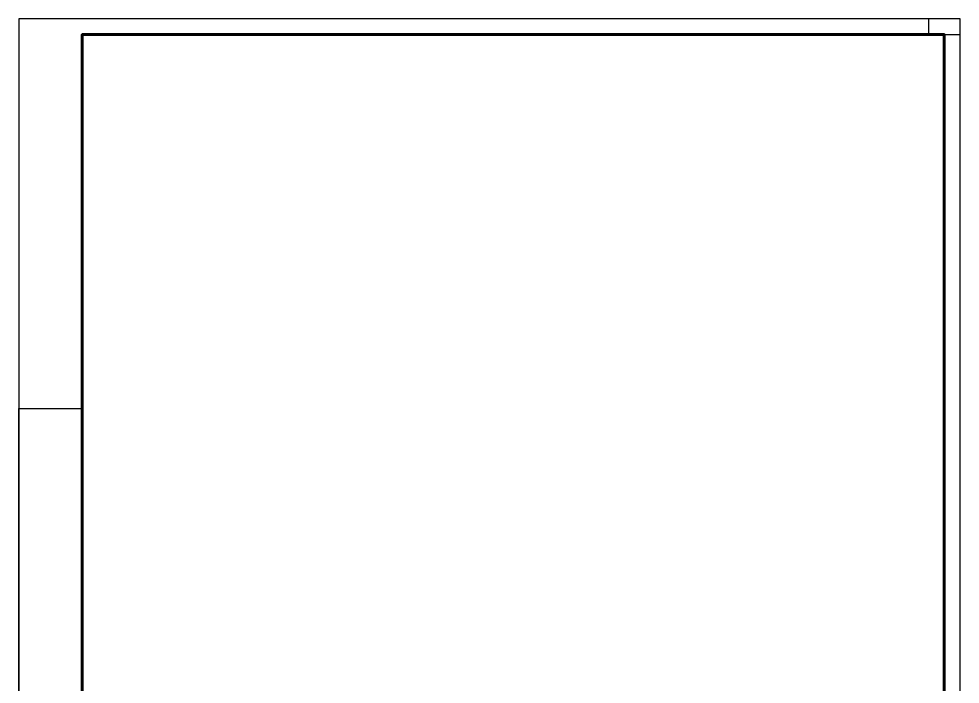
# Paper-space layout 'A3V' of a CAD drawing. Header units: millimetres. Extents: x 1 to 298, y 1 to 421.
# Drawn here: x 1 to 298, y 211 to 421 of the extents above; entities that cross this region are included whole.
import ezdxf

# ---------------------------------------------------------------- set-up
doc = ezdxf.new("R2010")
doc.units = ezdxf.units.MM
doc.layers.add('FORMAT', color=7, linetype='Continuous')

psp = doc.layouts.new('A3V')

# ---------------------------------------------------------------- linework, layer by layer
at = {"layer": 'FORMAT', "linetype": 'Continuous', "lineweight": 25}
for p, q in [((288, 421), (288, 416)), ((293, 416), (298, 416))]:
    psp.add_line(p, q, dxfattribs=at)
psp.add_lwpolyline([(1, 1), (298, 1), (298, 421), (1, 421)], close=True, dxfattribs=at)
at = {"layer": 'FORMAT', "linetype": 'Continuous', "lineweight": 60}
psp.add_lwpolyline([(21, 6), (293, 6), (293, 416), (21, 416)], close=True, dxfattribs=at)
at = {"layer": 'FORMAT', "ltscale": 100}
psp.add_lwpolyline([(1, 1), (1, 298), (21, 298)], dxfattribs=at)

doc.saveas('drawing.dxf')
